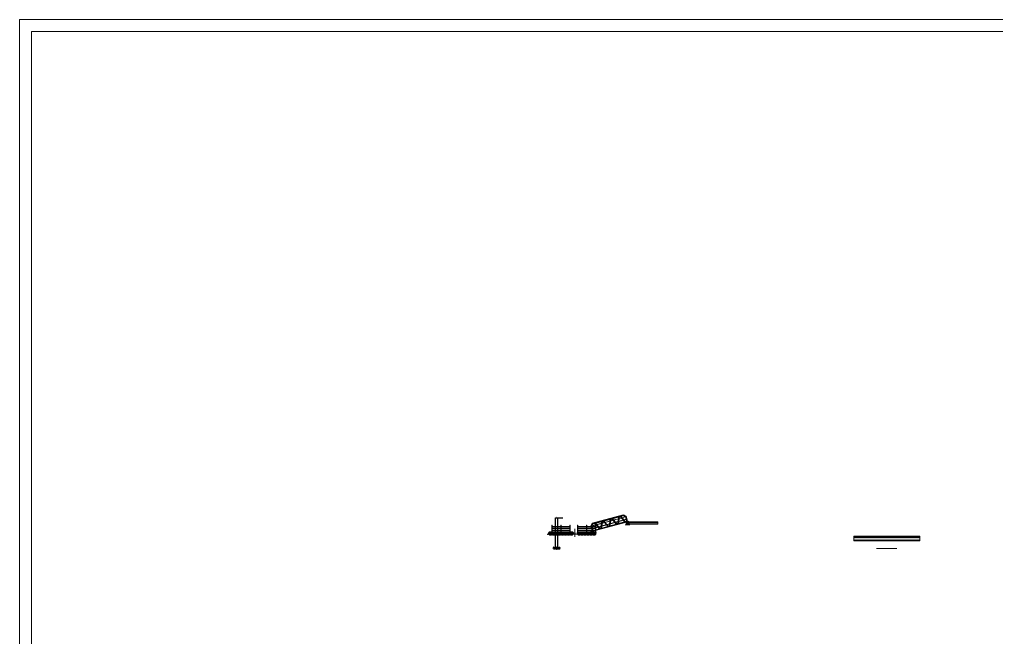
# Model space of a CAD drawing. Extents: x -51322 to 334811, y -147916 to 129288.
# Drawn here: x -51322 to 110994, y 26598 to 129288 of the extents above; entities that cross this region are included whole.
import ezdxf

# ---------------------------------------------------------------- set-up
doc = ezdxf.new("R2010")
doc.units = 0
doc.header["$LTSCALE"] = 1000
doc.header["$MEASUREMENT"] = 0
doc.linetypes.add('CENTER', pattern=[2, 1.25, -0.25, 0.25, -0.25])
doc.linetypes.add('CENTER2', pattern=[28.575, 19.05, -3.175, 3.175, -3.175])
doc.layers.get('0').update_dxf_attribs({"lineweight": 5})
for name, color, linetype in [('PUB_DIM', 3, 'Continuous'), ('W-FLOAT_BOWL浮筒', 253, 'Continuous'), ('ZJ', 251, 'Continuous'), ('固定锚', 5, 'Continuous'), ('短销钉', 253, 'Continuous'), ('铝横梁', 220, 'Continuous'), ('铝通', 4, 'Continuous')]:
    doc.layers.add(name, color=color, linetype=linetype)
for name, color, linetype, lineweight in [('伯利恒浮筒', 5, 'Continuous', 5), ('加强板', 140, 'Continuous', 18), ('图框', 7, 'Continuous', 13), ('型材', 7, 'Continuous', 15), ('结构', 52, 'Continuous', 18), ('铝斜撑', 241, 'Continuous', 9)]:
    doc.layers.add(name, color=color, linetype=linetype, lineweight=lineweight)

# ---------------------------------------------------------------- blocks, each defined once
blk = doc.blocks.new('jashjds')
h = blk.add_hatch()
h.set_pattern_fill('ANSI31', color=256, scale=100)
h.set_pattern_definition([(45, (0, 1533.19), (-112.2532, 112.2532), [])])
h.paths.add_polyline_path([(59068, 5289), (64068, 5289), (64068, 5311), (59068, 5311)])
h = blk.add_hatch()
h.set_pattern_fill('AR-CONC', color=256, scale=100)
h.set_pattern_definition([(50, (0, 60), (182.18467, -15.9391), [19.05, -209.55]), (355, (0, 60), (-35.2428, 191.05664), [15.24, -167.64]), (100.451, (15.18, 58.67), (146.9425, 175.1167), [16.19, -178.09]), (46.1842, (0, 110.8), (271.07904, -42.0423), [28.575, -314.325]), (96.6356, (22.6, 107.3), (237.4042, 247.4256), [24.285, -267.135]), (351.184, (0, 110.8), (237.4046, 247.4251), [22.86, -251.46]), (21, (25.4, 98.1), (151.61488, -102.26552), [19.05, -209.55]), (326, (25.4, 98.1), (61.80203, 184.18797), [15.24, -167.64]), (71.4514, (38.03, 89.58), (213.4165, 81.92286), [16.19, -178.09]), (37.5, (0, 60), (3.0886, 84.55504), [0, -165.608, 0, -170.18, 0, -168.275]), (7.5, (0, 60), (66.81966, 100.18057), [0, -97.028, 0, -161.798, 0, -64.135]), (327.5, (-56.64, 60), (135.590595, -5.728744), [0, -63.5, 0, -198.12, 0, -262.89]), (317.5, (-82.04, 60), (148.12918, 25.4265), [0, -82.55, 0, -131.572, 0, -186.69])])
h.paths.add_polyline_path([(59068, 5229), (64068, 5229), (64068, 5028), (59068, 5028)])
for points in [[(59068, 5289), (64068, 5289), (64068, 5311), (59068, 5311)], [(59068, 5229), (59108, 5229), (59108, 5289), (59068, 5289)], [(59068, 5229), (64068, 5229), (64068, 5028), (59068, 5028)], [(59568, 5229), (59608, 5229), (59608, 5289), (59568, 5289)], [(60068, 5229), (60108, 5229), (60108, 5289), (60068, 5289)], [(60568, 5229), (60608, 5229), (60608, 5289), (60568, 5289)], [(61068, 5229), (61108, 5229), (61108, 5289), (61068, 5289)], [(61568, 5229), (61608, 5229), (61608, 5289), (61568, 5289)], [(62068, 5229), (62108, 5229), (62108, 5289), (62068, 5289)], [(62568, 5229), (62608, 5229), (62608, 5289), (62568, 5289)], [(63068, 5229), (63108, 5229), (63108, 5289), (63068, 5289)], [(63568, 5229), (63608, 5229), (63608, 5289), (63568, 5289)], [(64028, 5229), (64068, 5229), (64068, 5289), (64028, 5289)], [(59068, 4978), (64068, 4978), (64068, 5028), (59068, 5028)]]:
    blk.add_lwpolyline(points, close=True)
blk.add_lwpolyline([(60777, 4393), (62335, 4393)])
blk = doc.blocks.new('JAGZZ')
at = {"color": 1, "linetype": 'CENTER2'}
for p, q in [((524725, 12996), (524689, 12996)), ((524707, 12979), (524707, 13014))]:
    blk.add_line(p, q, dxfattribs=at)
at = {"layer": '结构', "color": 4}
for p, q in [((524597, 12929), (524597, 12941)), ((524817, 12941), (524597, 12941)), ((524817, 12929), (524597, 12929)), ((524817, 12929), (524817, 12941))]:
    blk.add_line(p, q, dxfattribs=at)
for points in [[(524670, 12941), (524670, 13001), (524662, 13001), (524662, 12941)], [(524744, 12941), (524744, 13001), (524752, 13001), (524752, 12941)]]:
    blk.add_lwpolyline(points, close=True, dxfattribs=at)
at = {"layer": '结构'}
blk.add_circle((524707, 12996), 13, dxfattribs=at)
at = {"layer": '结构', "color": 4}
blk.add_arc((524707, 12931), 106, 5.72481, 174.27519, dxfattribs=at)
blk = doc.blocks.new('EB')
at = {"layer": '加强板'}
blk.add_lwpolyline([(1337537242, 365767056), (1337537242, 365767006), (1337537257, 365767006), (1337537267, 365767056)], close=True, dxfattribs=at)
at = {"layer": '铝通'}
blk.add_lwpolyline([(1337537285, 365767056, 0.6686219), (1337537254, 365767090), (1337537162, 365767061), (1337537162, 365766981), (1337537242, 365766981)], format="xyb", close=True, dxfattribs=at)
blk.add_circle((1337537262, 365767066), 7, dxfattribs=at)
blk = doc.blocks.new('GW-R')
at = {"color": 3, "linetype": 'CENTER2'}
for p, q in [((8398, 1960), (8368, 1960)), ((8383, 1945), (8383, 1975))]:
    blk.add_line(p, q, dxfattribs=at)
at = {"color": 1, "linetype": 'CENTER', "ltscale": 0.52}
for p, q in [((8369, 1960), (8397, 1960)), ((8383, 1974), (8383, 1946))]:
    blk.add_line(p, q, dxfattribs=at)
blk.add_lwpolyline([(8443, 2035), (8323, 2035), (8323, 2025), (8443, 2025)], close=True)
at = {"color": 0}
for points in [[(8360, 1942), (8323, 2025)], [(8406, 1942), (8443, 2025)]]:
    blk.add_lwpolyline(points, dxfattribs=at)
blk.add_lwpolyline([(8406, 1942, -0.3175009), (8397, 1935), (8370, 1935, -0.3175009), (8360, 1942)], format="xyb")
blk.add_circle((8383, 1960), 9)
blk.add_circle((8383, 1960), 9)
blk.add_arc((8383, 1960), 55, 144.99437, 35.00563)
blk = doc.blocks.new('A$C32F71815')
at = {"layer": '铝斜撑', "linetype": 'Continuous'}
for p, q in [((3, 20), (0, 20)), ((0, 20), (0, 0)), ((40, 0), (0, 0)), ((3, 20), (3, 3)), ((40, 3), (3, 3)), ((40, 0), (40, 3))]:
    blk.add_line(p, q, dxfattribs=at)
blk = doc.blocks.new('A$C42B83C84')
at = {"layer": '图框', "lineweight": 0}
h = blk.add_hatch(dxfattribs=at)
h.set_pattern_fill('ANSI31', color=256, scale=0.5, style=0)
h.set_pattern_definition([(45, (82514.4754, -36464.1272), (-1.122532015, 1.122532015), [])])
edge = h.paths.add_edge_path(flags=17)
edge.add_arc((15, 30), 6.5, 0, 360)
edge = h.paths.add_edge_path()
edge.add_arc((15, 30), 10, 0, 360)
for p, q in [((0, 25), (0, 45)), ((0, 45), (458, 45)), ((5, 25), (0, 25)), ((5, 40), (5, 25)), ((457, 40), (5, 40)), ((457, 40), (497, 15)), ((458, 45), (500, 19)), ((462, 7), (462, 23)), ((467, 7), (467, 23)), ((497, 15), (500, 19))]:
    blk.add_line(p, q, dxfattribs=at)
for points in [[(29, 20), (29, 40), (444, 40), (444, 20)], [(59, 40), (59, 20), (29, 20), (29, 40)], [(259, 40), (259, 20), (229, 20), (229, 40)]]:
    blk.add_lwpolyline(points, close=True, dxfattribs=at)
blk.add_lwpolyline([(444, 20), (444, 10, 0.4142136), (454, 0), (474, 0, 0.4142136), (484, 10), (484, 20)], format="xyb", dxfattribs=at)
blk.add_lwpolyline([(458, 0), (458, 7), (470, 7), (470, 0)], dxfattribs=at)
for radius in [10, 6.5]:
    blk.add_circle((15, 30), radius, dxfattribs=at)
blk.add_blockref('A$C32F71815', (444, 20), dxfattribs=at)
blk = doc.blocks.new('A$C1CD0366B')
at = {"color": 1, "linetype": 'CENTER', "ltscale": 0.52}
for p, q in [((46, 50), (74, 50)), ((60, 36), (60, 64))]:
    blk.add_line(p, q, dxfattribs=at)
blk.add_lwpolyline([(0, 100), (0, 0), (10, 0), (10, 100)], close=True)
blk.add_lwpolyline([(10, 100), (87, 74, -0.3154521), (90, 69), (90, 31, -0.3154521), (87, 26), (10, 0)], format="xyb")
blk.add_circle((60, 50), 11)
blk = doc.blocks.new('blhft')
at = {"layer": 'W-FLOAT_BOWL浮筒', "color": 0, "ltscale": 0.5}
for p, q in [((-302, 230), (-302, 220)), ((302, 284), (302, 274))]:
    blk.add_line(p, q, dxfattribs=at)
at = {"layer": 'W-FLOAT_BOWL浮筒', "color": 0}
for p, q in [((-302, 226), (-174, 226)), ((-298, 234), (-184, 234)), ((-298, 216), (-184, 216)), ((-250, 234), (-250, 375)), ((-250, 70), (-250, 216)), ((-230, 395), (230, 395)), ((-208, 397), (208, 397)), ((-208, 397), (-208, 395)), ((-180, 0), (180, 0)), ((-174, 244), (-174, 375)), ((174, 280), (-174, 226)), ((-174, 206), (-174, 70)), ((174, 298), (174, 375)), ((174, 280), (302, 280)), ((174, 260), (174, 70)), ((184, 288), (298, 288)), ((184, 270), (298, 270)), ((208, 397), (208, 395)), ((250, 375), (250, 288)), ((250, 270), (250, 70))]:
    blk.add_line(p, q, dxfattribs=at)
at = {"layer": 'W-FLOAT_BOWL浮筒', "color": 0, "ltscale": 0.5}
for centre, start, end in [((-298, 230), 90, 180), ((298, 284), 0, 90)]:
    blk.add_arc(centre, 4, start, end, dxfattribs=at)
at = {"layer": 'W-FLOAT_BOWL浮筒', "color": 0}
for centre, radius, start, end in [((-298, 220), 4, 180, 270), ((-230, 375), 20, 90, 180), ((-180, 70), 70, 180, 270), ((0, -1768), 2175, 84.50426, 95.49574), ((-184, 244), 10, 270, 0), ((-184, 206), 10, 0, 90), ((-154, 375), 20, 90, 180), ((-104, 70), 70, 180, 270), ((104, 70), 70, 270, 0), ((154, 375), 20, 0, 90), ((184, 298), 10, 180, 270), ((184, 260), 10, 90, 180), ((180, 70), 70, 270, 0), ((230, 375), 20, 0, 90), ((298, 274), 4, 270, 0)]:
    blk.add_arc(centre, radius, start, end, dxfattribs=at)
at = {"layer": 'W-FLOAT_BOWL浮筒', "color": 0, "extrusion": (0, 0, -1)}
blk.add_ellipse((-212, 375), major_axis=(-30.4, 0), ratio=0.9218093, start_param=3.1415927, end_param=6.2831853, dxfattribs=at)
at = {"layer": 'W-FLOAT_BOWL浮筒', "color": 0}
blk.add_ellipse((-212, 320), major_axis=(-16, 0), ratio=0.75, dxfattribs=at)
blk.add_ellipse((212, 375), major_axis=(30.4, 0.1), ratio=0.9218093, start_param=3.1415927, end_param=6.2831853, dxfattribs=at)
at = {"layer": 'W-FLOAT_BOWL浮筒', "color": 0, "extrusion": (0, 0, -1)}
blk.add_ellipse((212, 320), major_axis=(16, 0), ratio=0.75, dxfattribs=at)
blk = doc.blocks.new('dxd')
at = {"layer": '短销钉', "color": 7, "lineweight": 13}
for p, q in [((-86, 227), (-56, 200)), ((-79, 244), (79, 244)), ((-78, 244), (-78, 246)), ((-78, 246), (78, 246)), ((-52, 180), (-52, 193)), ((-49, 153), (-28, 136)), ((-43, 197), (42, 197)), ((-29, 39), (-29, 45)), ((-26, 48), (-24, 48)), ((-24, 30), (-24, 128)), ((-24, 30), (24, 30)), ((-24, 30), (-18, 2)), ((-19, 133), (19, 133)), ((-16, 0), (16, 0)), ((-6, 39), (-6, 44)), ((6, 39), (6, 44)), ((24, 30), (18, 2)), ((24, 30), (24, 128)), ((26, 48), (24, 48)), ((49, 153), (28, 136)), ((29, 39), (29, 45)), ((52, 180), (52, 193)), ((86, 227), (56, 200)), ((78, 244), (78, 246))]:
    blk.add_line(p, q, dxfattribs=at)
at = {"layer": '短销钉', "color": 7, "lineweight": 13, "ltscale": 0.1}
for p, q in [((-18, 2), (-18, 0)), ((-18, 0), (-16, 0)), ((16, 0), (18, 0)), ((18, 2), (18, 0))]:
    blk.add_line(p, q, dxfattribs=at)
at = {"layer": '短销钉', "color": 7, "lineweight": 13}
for centre, radius, start, end in [((-79, 234), 10, 90, 228.00092), ((0, -1254), 1503, 87.04345, 92.95655), ((-44, 170), 13.5, 126.56574, 231), ((-62, 193), 10, 0, 48.00092), ((-35, 154), 31.4, 56.41658, 122.85309), ((-43, 161), 10, 184.14788, 231), ((-34, 186), 31.4, 236.13806, 303.55692), ((-26, 45), 3, 90, 180), ((-34, 128), 10, 0, 51), ((-16, 2), 2.5, 191.30993, 270), ((-25, 170), 13.5, 308.36964, 51.90106), ((-3, 44), 3, 115.37693, 180), ((0, 38), 10, 64.62307, 115.37693), ((3, 44), 3, 0, 64.62307), ((25, 170), 13.5, 128.09894, 231.63036), ((16, 2), 2.5, 270, 348.69007), ((35, 155), 31.3, 57.12872, 123.60194), ((34, 186), 31.4, 236.43853, 303.86649), ((34, 128), 10, 129, 180), ((26, 45), 3, 0, 90), ((42, 161), 10, 309, 355.85212), ((62, 193), 10, 131.99908, 180), ((44, 170), 13.5, 309, 53.43426), ((79, 234), 10, 311.99908, 90)]:
    blk.add_arc(centre, radius, start, end, dxfattribs=at)
for centre, major_axis, start_param, end_param in [((-23, 39), (0, -9), 4.712389, 6.1157372), ((0, 39), (0, 9), 1.5707963, 4.712389)]:
    blk.add_ellipse(centre, major_axis=major_axis, ratio=0.6666667, start_param=start_param, end_param=end_param, dxfattribs=at)
at = {"layer": '短销钉', "color": 7, "lineweight": 13, "extrusion": (0, 0, -1)}
blk.add_ellipse((23, 39), major_axis=(0, -9), ratio=0.6666667, start_param=4.712389, end_param=6.1157372, dxfattribs=at)

msp = doc.modelspace()

# ---------------------------------------------------------------- hatches: boundary and pattern name
h = msp.add_hatch()
h.set_pattern_fill('AR-CONC', color=256, scale=100)
h.set_pattern_definition([(50, (-11458.59, 86919.49), (182.18467, -15.9391), [19.05, -209.55]), (355, (-11458.59, 86919.49), (-35.24283, 191.05664), [15.24, -167.64]), (100.451, (-11443.4, 86918.16), (146.9425, 175.1167), [16.19, -178.09]), (46.1842, (-11458.59, 86970.29), (271.07904, -42.0423), [28.575, -314.325]), (96.6356, (-11436, 86966.78), (237.4042, 247.4256), [24.285, -267.135]), (351.184, (-11458.6, 86970.29), (237.4046, 247.4251), [22.86, -251.46]), (21, (-11433.19, 86957.59), (151.61488, -102.26552), [19.05, -209.55]), (326, (-11433.19, 86957.59), (61.80203, 184.18797), [15.24, -167.64]), (71.4514, (-11420.55, 86949.06), (213.4165, 81.92286), [16.19, -178.09]), (37.5, (-11458.586, 86919.485), (3.088603, 84.55504), [0, -165.608, 0, -170.18, 0, -168.275]), (7.5, (-11458.59, 86919.485), (66.81966, 100.18057), [0, -97.028, 0, -161.798, 0, -64.135]), (327.5, (-11515.23, 86919.485), (135.590595, -5.728744), [0, -63.5, 0, -198.12, 0, -262.89]), (317.5, (-11540.63, 86919.49), (148.12918, 25.4265), [0, -82.55, 0, -131.572, 0, -186.69])])
h.paths.add_polyline_path([(49489.5, 45689.2), (49789.5, 45689.2), (49789.5, 45691.1), (49989.5, 45691.1), (49989.5, 45337.7), (49489.5, 45337.7)])
h = msp.add_hatch()
h.set_pattern_fill('ANSI31', color=256, scale=99.451867)
h.set_pattern_definition([(45, (-8960.56, 42015.83), (-111.6379, 111.6379), [])])
h.paths.add_polyline_path([(49783.2, 45750.7), (54755.8, 45750.7), (54755.8, 45788.1), (49783.2, 45788.1)])
h = msp.add_hatch()
h.set_pattern_fill('AR-CONC', color=256, scale=99.451867)
h.set_pattern_definition([(50, (-8960.56, 40550.71), (181.18606, -15.85172), [18.9456, -208.4014]), (355, (-8960.56, 40550.71), (-35.04965, 190.0094), [15.15646, -166.7211]), (100.451, (-8945.47, 40549.4), (146.13706, 174.1568), [16.10126, -177.11383]), (46.1842, (-8960.56, 40601.23), (269.5932, -41.8119), [28.4184, -312.6021]), (96.6356, (-8938.1, 40597.75), (236.1029, 246.0693), [24.1519, -265.6707]), (351.184, (-8960.56, 40601.23), (236.1033, 246.0689), [22.7347, -250.0817]), (21, (-8935.3, 40588.6), (150.78383, -101.70497), [18.9456, -208.4014]), (326, (-8935.3, 40588.6), (61.46327, 183.17837), [15.15646, -166.7211]), (71.4514, (-8922.74, 40580.13), (212.2467, 81.4738), [16.10126, -177.11383]), (37.5, (-8960.564, 40550.71), (3.071674, 84.091565), [0, -164.70025, 0, -169.24719, 0, -167.35263]), (7.5, (-8960.56, 40550.71), (66.4534, 99.63145), [0, -96.49616, 0, -160.91113, 0, -63.78346]), (327.5, (-9016.896, 40550.71), (134.84738, -5.69734), [0, -63.15194, 0, -197.03404, 0, -261.44901]), (317.5, (-9042.16, 40550.71), (147.31724, 25.28712), [0, -82.09752, 0, -130.8508, 0, -185.6667])])
h.paths.add_polyline_path([(49783.2, 45691.1), (54755.8, 45691.1), (54755.8, 45491.4), (49783.2, 45491.4)])
at = {"layer": '固定锚'}
h = msp.add_hatch(dxfattribs=at)
h.set_pattern_fill('土壤', color=256, scale=25, angle=45, style=0)
h.set_pattern_definition([(45, (-2741023.46, -363070.94), (1e-14, 132.5825215), [93.75, -93.75]), (45, (-2741048.32, -363046.08), (1e-14, 132.5825215), [93.75, -93.75]), (45, (-2741073.18, -363021.22), (1e-14, 132.5825215), [93.75, -93.75]), (135, (-2741073.18, -363004.645), (-132.5825215, 3e-14), [93.75, -93.75]), (135, (-2741048.32, -362979.79), (-132.5825215, 3e-14), [93.75, -93.75]), (135, (-2741023.46, -362954.93), (-132.5825215, 3e-14), [93.75, -93.75])])
edge = h.paths.add_edge_path()
edge.add_line((37797.7, 41278.9), (37797.7, 41628.8))
edge.add_line((37797.7, 41628.8), (37358.1, 41628.8))
edge.add_spline(control_points=[(37358.1, 41628.8), (37345.2, 41612.3), (37289.5, 41512.7), (37410.8, 41369.6), (37408.8, 41278.9)], knot_values=[89.38232429, 89.38232429, 89.38232429, 89.38232429, 152.27763669, 451.62599487, 451.62599487, 451.62599487, 451.62599487], degree=3, periodic=0)
edge.add_line((37408.8, 41278.9), (37797.7, 41278.9))
h.paths.add_polyline_path([(38115.7, 41628.8), (37804.7, 41628.8), (37804.7, 41278.9), (38115.7, 41278.9)])
edge = h.paths.add_edge_path()
edge.add_spline(control_points=[(38506.8, 41278.9), (38508.2, 41296.5), (38506.6, 41366), (38422.3, 41483.5), (38475, 41580), (38509.9, 41628.8)], knot_values=[54.86285347, 54.86285347, 54.86285347, 54.86285347, 107.95100794, 265.83589376, 429.10948204, 429.10948204, 429.10948204, 429.10948204], degree=3, periodic=0)
edge.add_line((38509.9, 41628.8), (38122.7, 41628.8))
edge.add_line((38122.7, 41628.8), (38122.7, 41278.9))
edge.add_line((38122.7, 41278.9), (38506.8, 41278.9))

# ---------------------------------------------------------------- linework, layer by layer
for points in [[(-51322.4, 129288), (334810.8, 129288), (334810.8, -147915.5), (-51322.4, -147915.5)], [(-49322.4, 127288), (332810.8, 127288), (332810.8, -145915.5), (-49322.4, -145915.5)], [(49783.2, 45750.7), (54755.8, 45750.7), (54755.8, 45788.1), (49783.2, 45788.1)], [(49783.2, 45691.1), (49823, 45691.1), (49823, 45750.7), (49783.2, 45750.7)], [(49783.2, 45691.1), (54755.8, 45691.1), (54755.8, 45491.4), (49783.2, 45491.4)], [(49783.2, 45441.7), (54755.8, 45441.7), (54755.8, 45491.4), (49783.2, 45491.4)], [(50280.5, 45691.1), (50320.2, 45691.1), (50320.2, 45750.7), (50280.5, 45750.7)], [(50777.7, 45691.1), (50817.5, 45691.1), (50817.5, 45750.7), (50777.7, 45750.7)], [(51275, 45691.1), (51314.8, 45691.1), (51314.8, 45750.7), (51275, 45750.7)], [(51772.2, 45691.1), (51812, 45691.1), (51812, 45750.7), (51772.2, 45750.7)], [(52269.5, 45691.1), (52309.3, 45691.1), (52309.3, 45750.7), (52269.5, 45750.7)], [(52766.8, 45691.1), (52806.5, 45691.1), (52806.5, 45750.7), (52766.8, 45750.7)], [(53264, 45691.1), (53303.8, 45691.1), (53303.8, 45750.7), (53264, 45750.7)], [(53761.3, 45691.1), (53801.1, 45691.1), (53801.1, 45750.7), (53761.3, 45750.7)], [(54258.5, 45691.1), (54298.3, 45691.1), (54298.3, 45750.7), (54258.5, 45750.7)], [(54716, 45691.1), (54755.8, 45691.1), (54755.8, 45750.7), (54716, 45750.7)], [(37124.1, 44070.2), (37184.1, 44070.2), (37184.1, 45270.2), (37124.1, 45270.2)], [(37184.1, 45052.2), (38624.1, 45052.2), (38624.1, 44995.3), (37184.1, 44995.3)], [(37184.1, 44752.2), (38624.1, 44752.2), (38624.1, 44695.3), (37184.1, 44695.3)], [(37184.1, 44452.2), (38624.1, 44452.2), (38624.1, 44395.3), (37184.1, 44395.3)], [(38624.1, 44070.2), (38684.1, 44070.2), (38684.1, 45270.2), (38624.1, 45270.2)], [(38624.1, 44070.2), (38684.1, 44070.2), (38684.1, 45270.2), (38624.1, 45270.2)], [(38684.1, 45052.2), (40124.1, 45052.2), (40124.1, 44995.3), (38684.1, 44995.3)], [(38684.1, 44752.2), (40124.1, 44752.2), (40124.1, 44695.3), (38684.1, 44695.3)], [(38684.1, 44452.2), (40124.1, 44452.2), (40124.1, 44395.3), (38684.1, 44395.3)], [(40124.1, 44070.2), (40184.1, 44070.2), (40184.1, 45270.2), (40124.1, 45270.2)], [(41379.9, 44068.2), (41439.9, 44068.2), (41439.9, 45268.2), (41379.9, 45268.2)], [(41439.9, 45050.2), (42879.9, 45050.2), (42879.9, 44993.3), (41439.9, 44993.3)], [(41439.9, 44750.2), (42879.9, 44750.2), (42879.9, 44693.3), (41439.9, 44693.3)], [(41439.9, 44450.2), (42879.9, 44450.2), (42879.9, 44393.3), (41439.9, 44393.3)], [(42879.9, 44068.2), (42939.9, 44068.2), (42939.9, 45268.2), (42879.9, 45268.2)], [(42879.9, 44068.2), (42939.9, 44068.2), (42939.9, 45268.2), (42879.9, 45268.2)], [(42939.9, 45050.2), (44379.9, 45050.2), (44379.9, 44993.3), (42939.9, 44993.3)], [(42939.9, 44750.2), (44379.9, 44750.2), (44379.9, 44693.3), (42939.9, 44693.3)], [(42939.9, 44450.2), (44379.9, 44450.2), (44379.9, 44393.3), (42939.9, 44393.3)], [(44379.9, 44068.2), (44439.9, 44068.2), (44439.9, 45268.2), (44379.9, 45268.2)]]:
    msp.add_lwpolyline(points, close=True)
for points, const_width in [([(37704.6, 46273.5), (37704.6, 46473.5), (37890.4, 46650.8), (38059.6, 46473.5), (38059.6, 46273.5)], 5), ([(42017, 41188.8), (47905.4, 41188.8)], 50)]:
    msp.add_lwpolyline(points, dxfattribs=dict(const_width=const_width))
for points in [[(49489.5, 45689.2), (49789.5, 45689.2), (49789.5, 45691.1), (49989.5, 45691.1), (49989.5, 45337.7), (49489.5, 45337.7), (49489.5, 45689.2)], [(49284.4, 45337.7), (50099.1, 45337.7)]]:
    msp.add_lwpolyline(points)
at = {"color": 5}
msp.add_lwpolyline([(40950.9, 44630.2), (40950.9, 43964.4), (40863, 43909), (41023.5, 43909), (40950.9, 43856), (40950.9, 43312.6)], dxfattribs=at)
at = {"color": 4}
for points in [[(37713.8, 43748.7, -0.52056705), (37663.8, 43748.7, -0.52056705), (37613.8, 43748.7, -0.52056705), (37563.8, 43748.7, -0.52056705), (37513.8, 43748.7, -0.52056705), (37463.8, 43748.7, -0.52056705), (37413.8, 43748.7, -0.52056705), (37363.8, 43748.7, -0.52056705), (37313.8, 43748.7, -0.52056705), (37263.8, 43748.7, -0.52056705), (37213.8, 43748.7, -0.52056705), (37163.8, 43748.7, -0.52056705), (37113.8, 43748.7, -0.52056705), (37063.8, 43748.7, -0.52056705), (37013.8, 43748.7, -0.52056705), (36963.8, 43748.7, -0.52056705), (36913.8, 43748.7, -0.52056705), (36863.8, 43748.7, -0.52056705), (36813.8, 43748.7, -0.52056705), (36763.8, 43748.7, -0.52056705), (36713.8, 43748.7, -0.52056705), (36663.8, 43748.7, -0.52056705), (36613.8, 43748.7, -0.52056705), (36563.8, 43748.7, -0.52056705), (36513.8, 43748.7, -0.52056705), (36463.8, 43748.7, -0.52056705), (36413.8, 43748.7, -0.52056705), (36363.8, 43748.7, -0.06469368), (36358.5, 43742.9, -0.06469368)], [(39069.1, 43754.5, -0.52056705), (39019.1, 43754.5, -0.52056705), (38969.1, 43754.5, -0.52056705), (38919.1, 43754.5, -0.52056705), (38869.1, 43754.5, -0.52056705), (38819.1, 43754.5, -0.52056705), (38769.1, 43754.5, -0.52056705), (38719.1, 43754.5, -0.52056705), (38669.1, 43754.5, -0.52056705), (38619.1, 43754.5, -0.52056705), (38569.1, 43754.5, -0.52056705), (38519.1, 43754.5, -0.52056705), (38469.1, 43754.5, -0.52056705), (38419.1, 43754.5, -0.52056705), (38369.1, 43754.5, -0.52056705), (38319.1, 43754.5, -0.52056705), (38269.1, 43754.5, -0.52056705), (38219.1, 43754.5, -0.52056705), (38169.1, 43754.5, -0.52056705), (38119.1, 43754.5, -0.52056705), (38069.1, 43754.5, -0.52056705), (38019.1, 43754.5, -0.52056705), (37969.1, 43754.5, -0.52056705), (37919.1, 43754.5, -0.52056705), (37869.1, 43754.5, -0.52056705), (37819.1, 43754.5, -0.52056705), (37769.1, 43754.5, -0.52056705), (37719.1, 43754.5, -0.06469368), (37713.8, 43748.7, -0.06469368)], [(40419, 43754.4, -0.52056705), (40369, 43754.4, -0.52056705), (40319, 43754.4, -0.52056705), (40269, 43754.4, -0.52056705), (40219, 43754.4, -0.52056705), (40169, 43754.4, -0.52056705), (40119, 43754.4, -0.52056705), (40069, 43754.4, -0.52056705), (40019, 43754.4, -0.52056705), (39969, 43754.4, -0.52056705), (39919, 43754.4, -0.52056705), (39869, 43754.4, -0.52056705), (39819, 43754.4, -0.52056705), (39769, 43754.4, -0.52056705), (39719, 43754.4, -0.52056705), (39669, 43754.4, -0.52056705), (39619, 43754.4, -0.52056705), (39569, 43754.4, -0.52056705), (39519, 43754.4, -0.52056705), (39469, 43754.4, -0.52056705), (39419, 43754.4, -0.52056705), (39369, 43754.4, -0.52056705), (39319, 43754.4, -0.52056705), (39269, 43754.4, -0.52056705), (39219, 43754.4, -0.52056705), (39169, 43754.4, -0.52056705), (39119, 43754.4, -0.52056705), (39069, 43754.4, -0.06469368), (39063.7, 43748.6, -0.06469368)], [(41769, 43754.4, -0.52056705), (41719, 43754.4, -0.52056705), (41669, 43754.4, -0.52056705), (41619, 43754.4, -0.52056705), (41569, 43754.4, -0.52056705), (41519, 43754.4, -0.52056705), (41469, 43754.4, -0.52056705), (41419, 43754.4, -0.52056705), (41369, 43754.4, -0.52056705), (41319, 43754.4, -0.52056705), (41269, 43754.4, -0.52056705), (41219, 43754.4, -0.52056705), (41169, 43754.4, -0.52056705), (41119, 43754.4, -0.52056705), (41069, 43754.4, -0.52056705), (41019, 43754.4, -0.52056705), (40969, 43754.4, -0.52056705), (40919, 43754.4, -0.52056705), (40869, 43754.4, -0.52056705), (40819, 43754.4, -0.52056705), (40769, 43754.4, -0.52056705), (40719, 43754.4, -0.52056705), (40669, 43754.4, -0.52056705), (40619, 43754.4, -0.52056705), (40569, 43754.4, -0.52056705), (40519, 43754.4, -0.52056705), (40469, 43754.4, -0.52056705), (40419, 43754.4, -0.06469368), (40413.7, 43748.6, -0.06469368)], [(43119, 43754.4, -0.52056705), (43069, 43754.4, -0.52056705), (43019, 43754.4, -0.52056705), (42969, 43754.4, -0.52056705), (42919, 43754.4, -0.52056705), (42869, 43754.4, -0.52056705), (42819, 43754.4, -0.52056705), (42769, 43754.4, -0.52056705), (42719, 43754.4, -0.52056705), (42669, 43754.4, -0.52056705), (42619, 43754.4, -0.52056705), (42569, 43754.4, -0.52056705), (42519, 43754.4, -0.52056705), (42469, 43754.4, -0.52056705), (42419, 43754.4, -0.52056705), (42369, 43754.4, -0.52056705), (42319, 43754.4, -0.52056705), (42269, 43754.4, -0.52056705), (42219, 43754.4, -0.52056705), (42169, 43754.4, -0.52056705), (42119, 43754.4, -0.52056705), (42069, 43754.4, -0.52056705), (42019, 43754.4, -0.52056705), (41969, 43754.4, -0.52056705), (41919, 43754.4, -0.52056705), (41869, 43754.4, -0.52056705), (41819, 43754.4, -0.52056705), (41769, 43754.4, -0.06469368), (41763.7, 43748.6, -0.06469368)], [(44469, 43754.4, -0.52056705), (44419, 43754.4, -0.52056705), (44369, 43754.4, -0.52056705), (44319, 43754.4, -0.52056705), (44269, 43754.4, -0.52056705), (44219, 43754.4, -0.52056705), (44169, 43754.4, -0.52056705), (44119, 43754.4, -0.52056705), (44069, 43754.4, -0.52056705), (44019, 43754.4, -0.52056705), (43969, 43754.4, -0.52056705), (43919, 43754.4, -0.52056705), (43869, 43754.4, -0.52056705), (43819, 43754.4, -0.52056705), (43769, 43754.4, -0.52056705), (43719, 43754.4, -0.52056705), (43669, 43754.4, -0.52056705), (43619, 43754.4, -0.52056705), (43569, 43754.4, -0.52056705), (43519, 43754.4, -0.52056705), (43469, 43754.4, -0.52056705), (43419, 43754.4, -0.52056705), (43369, 43754.4, -0.52056705), (43319, 43754.4, -0.52056705), (43269, 43754.4, -0.52056705), (43219, 43754.4, -0.52056705), (43169, 43754.4, -0.52056705), (43119, 43754.4, -0.06469368), (43113.7, 43748.6, -0.06469368)]]:
    msp.add_lwpolyline(points, format="xyb", dxfattribs=at)
at = {"layer": 'PUB_DIM'}
msp.add_line((38083.9, 46470.2), (38952.9, 46470.2), dxfattribs=at)
at = {"layer": 'ZJ', "color": 1, "linetype": 'Continuous'}
for points in [[(37719.1, 42559.4), (37719.1, 46470.2), (38044.1, 46470.2), (38044.1, 42559.4)], [(38044.1, 42493.4), (38044.1, 41464.6), (37719.1, 41464.6), (37719.1, 42493.4)]]:
    msp.add_lwpolyline(points, dxfattribs=at)
at = {"layer": '型材'}
for points in [[(43753.3, 45139.7), (49347.3, 46671.5), (49360.6, 46623.3), (43766.5, 45091.5)], [(43872.1, 44705.7), (49466.2, 46237.5), (49479.4, 46189.3), (43885.3, 44657.4)]]:
    msp.add_lwpolyline(points, close=True, dxfattribs=at)
at = {"layer": '铝横梁', "color": 6}
for points in [[(44235, 45582.7), (45020.8, 44657.3)], [(44320.2, 45606), (45106, 44680.6)], [(45431.3, 45910.2), (45226.5, 44713.7)], [(45516.5, 45933.5), (45311.7, 44737)], [(45637.4, 45966.7), (46423.2, 45041.3)], [(45722.6, 45990), (46508.4, 45064.7)], [(46833.7, 46294.2), (46628.9, 45097.7)], [(46918.8, 46317.5), (46714.1, 45121)], [(47039.8, 46350.7), (47825.6, 45425.3)], [(47124.9, 46374), (47910.7, 45448.7)], [(48236.1, 46678.2), (48031.3, 45481.7)], [(48321.2, 46701.6), (48116.4, 45505)], [(48442.2, 46734.7), (49228, 45809.4)], [(48527.3, 46758), (49313.1, 45832.7)]]:
    msp.add_lwpolyline(points, dxfattribs=at)
at = {"layer": '铝通', "color": 4}
for points in [[(43868.1, 44341.7), (43643.6, 45161.5), (43888.8, 45591.5), (49000.6, 46991.3), (49430.6, 46746.1), (49655.1, 45926.3)], [(43964.6, 44368.1), (43751, 45148), (43955.1, 45506), (48987, 46883.9), (49345.1, 46679.8), (49558.6, 45899.9)]]:
    msp.add_lwpolyline(points, dxfattribs=at)
msp.add_lwpolyline([(43868.1, 44341.7), (49655.1, 45926.3), (49681.5, 45829.9), (43894.5, 44245.2)], close=True, dxfattribs=at)

# ---------------------------------------------------------------- block references
at = {"color": 0}
msp.add_blockref('JAGZZ', (-475067.6, 32759.7), dxfattribs=at)
at = {"rotation": 15.31380343086798}
msp.add_blockref('GW-R', (36394.7, 40081.7), dxfattribs=at)
at = {"xscale": 2.183618578512491, "yscale": 2.183618578512491, "zscale": 2.183618578512491}
msp.add_blockref('jashjds', (-41663.7, 31808.7), dxfattribs=at)
at = {"layer": '伯利恒浮筒'}
for p in [(36894.1, 43675.2), (37394.1, 43675.2), (37894.1, 43675.2), (38394.1, 43675.2), (38394.1, 43675.2), (38894.1, 43675.2), (39394.1, 43675.2), (39894.1, 43675.2), (40394.1, 43675.2), (41649.9, 43675.2), (42149.9, 43675.2), (42649.9, 43675.2), (43149.9, 43675.2), (43149.9, 43675.2), (43649.9, 43675.2), (43649.9, 43675.2), (44149.9, 43675.2)]:
    msp.add_blockref('blhft', p, dxfattribs=at)
at = {"layer": '图框', "rotation": 285.3138034308679}
msp.add_blockref('A$C1CD0366B', (49575.4, 45800.8), dxfattribs=at)
at = {"layer": '图框', "lineweight": 0, "rotation": 343.8258550161323}
msp.add_blockref('A$C42B83C84', (49650.3, 45911.8), dxfattribs=at)
at = {"layer": '图框', "lineweight": 0, "xscale": -1, "rotation": 27.23281612754066}
msp.add_blockref('A$C42B83C84', (43877.8, 44342.3), dxfattribs=at)
at = {"layer": '型材', "color": 22, "rotation": 15.31380343086798}
msp.add_blockref('EB', (-1193395745.1, -705985012.8), dxfattribs=at)
at = {"layer": '型材', "color": 22, "xscale": -1, "rotation": 15.31380343086799}
msp.add_blockref('EB', (1386691404, 515105.4), dxfattribs=at)
at = {"layer": '短销钉'}
for p in [(37144.1, 43860.9), (37644.1, 43860.9), (38144.1, 43860.9), (38644.1, 43860.9), (39144.1, 43860.9), (39644.1, 43860.9), (40144.1, 43860.9), (41899.9, 43860.9), (42399.9, 43860.9), (42899.9, 43860.9), (43399.9, 43860.9), (43399.9, 43860.9), (43899.9, 43860.9), (44399.9, 43860.9)]:
    msp.add_blockref('dxd', p, dxfattribs=at)

doc.saveas('drawing.dxf')
